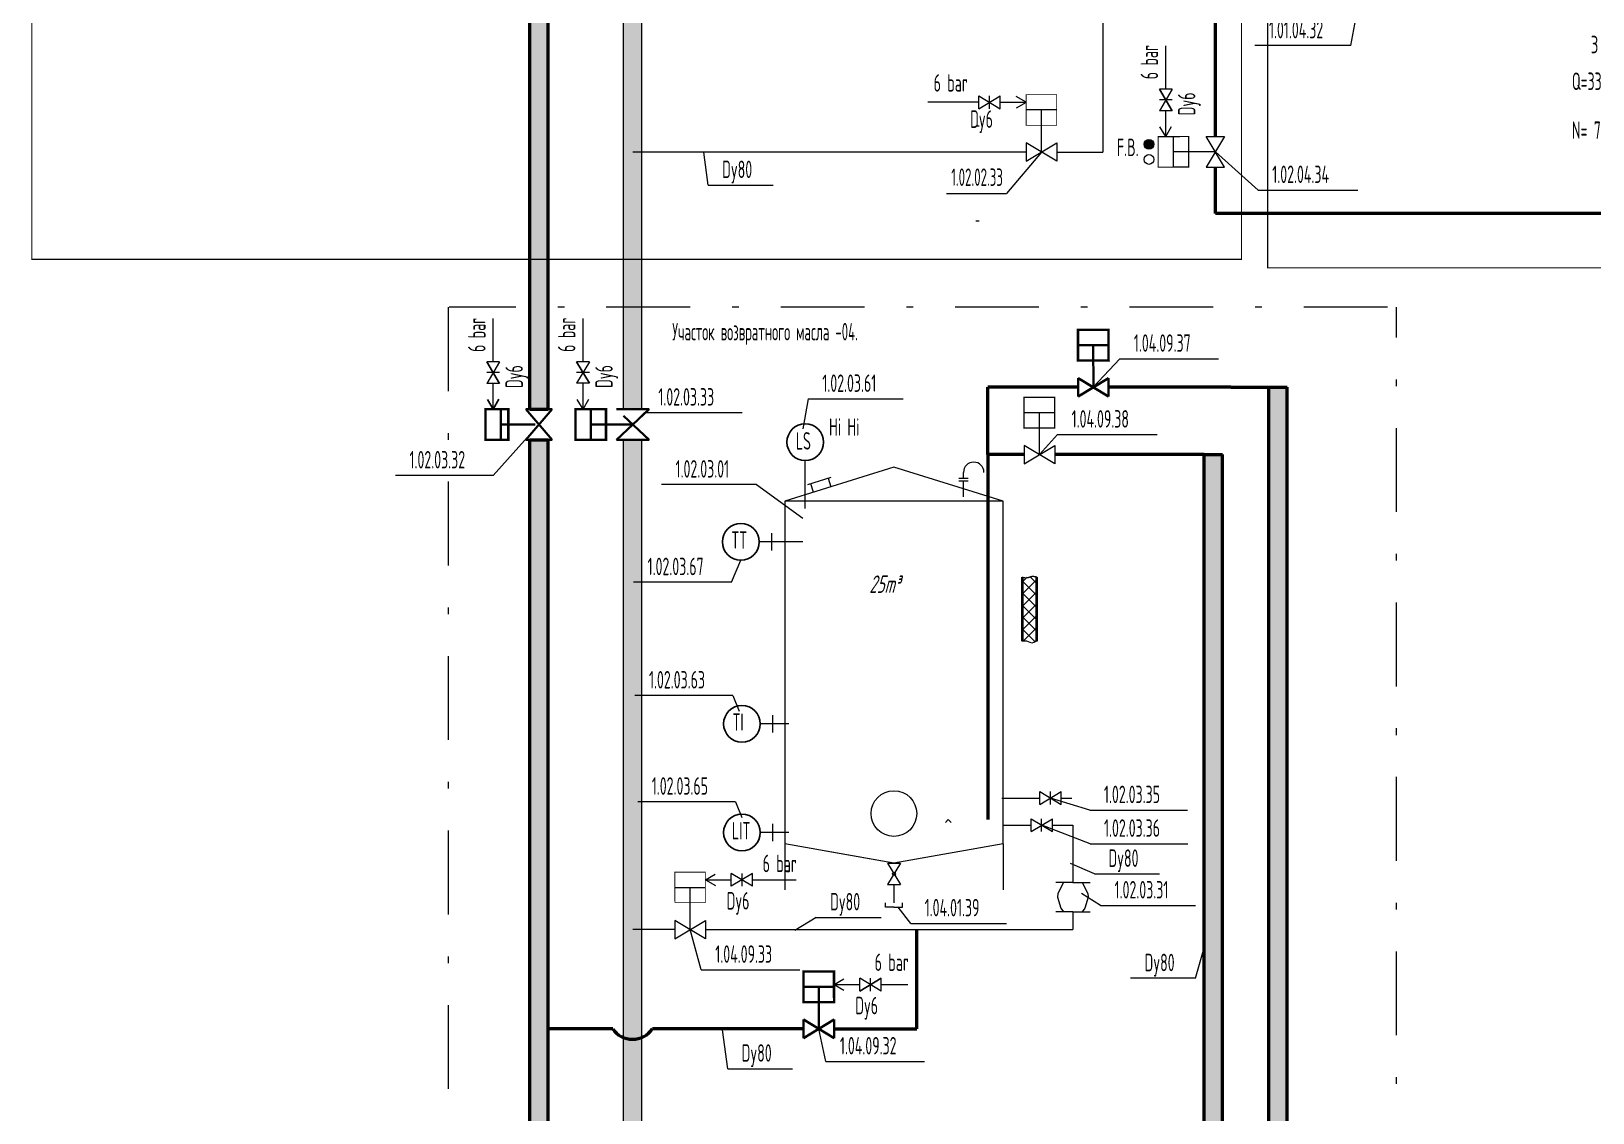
# Model space of a CAD drawing. Header units: millimetres. Extents: x -2281 to 17340, y -2563 to 4166.
# Drawn here: x 1224 to 1447.5, y 724.4 to 879.1 of the extents above; entities that cross this region are included whole.
import ezdxf

# ---------------------------------------------------------------- set-up
doc = ezdxf.new("R2010")
doc.units = ezdxf.units.MM
for name, pattern in [('K5LT32768', [24.957505, 11.9988, -5.9994, 0.959904, -5.9994]), ('K5LT32769', [0]), ('K5LT32772', [0]), ('K5LT32773', [0]), ('K5LT32774', [0]), ('K5LT32775', [0]), ('K5LT32776', [0]), ('K5LT32777', [0]), ('K5LT32778', [0]), ('K5LT32782', [0]), ('K5LT32783', [0]), ('K5LT32785', [0]), ('K5LT32786', [0]), ('K5LT32787', [0]), ('K5LT32788', [0]), ('K5LT32789', [0]), ('K5LT32791', [24.957505, 11.9988, -5.9994, 0.959904, -5.9994]), ('K5LT32799', [0]), ('K5LT32800', [24.957505, 11.9988, -5.9994, 0.959904, -5.9994]), ('K5LT32808', [0]), ('K5LT32809', [0]), ('K5LT_THIN', [0]), ('K5LT_THIN_INCLUDED_TO_HATCHING', [0])]:
    doc.linetypes.add(name, pattern=pattern)
doc.layers.add('Системный слой', color=7, linetype='Continuous')
doc.styles.add('KTEXTSTYLE', font='GOST_AU.SHX', dxfattribs={"width": 0.96, "height": 5})

# ---------------------------------------------------------------- blocks, each defined once
blk = doc.blocks.new('U1')
at = {"layer": 'Системный слой', "color": 7, "linetype": 'K5LT_THIN_INCLUDED_TO_HATCHING', "lineweight": 13}
for p, q in [((1365.85, 801), (1365.9, 800.98)), ((1365.9, 800.98), (1365.95, 800.97)), ((1365.95, 800.97), (1366, 800.95)), ((1366, 800.95), (1366.05, 800.94)), ((1366.05, 800.94), (1366.1, 800.93)), ((1366.1, 800.93), (1366.15, 800.92)), ((1366.15, 800.92), (1366.2, 800.91)), ((1366.2, 800.91), (1366.25, 800.9)), ((1366.25, 800.9), (1366.3, 800.9)), ((1366.3, 800.9), (1366.35, 800.89)), ((1366.35, 800.89), (1366.4, 800.89)), ((1366.4, 800.89), (1366.45, 800.9)), ((1366.45, 800.9), (1366.5, 800.9)), ((1366.5, 800.9), (1366.55, 800.91)), ((1366.55, 800.91), (1366.6, 800.92)), ((1366.6, 800.92), (1366.65, 800.93)), ((1366.65, 800.93), (1366.7, 800.94)), ((1366.7, 800.94), (1366.75, 800.95)), ((1366.75, 800.95), (1366.8, 800.97)), ((1366.8, 800.97), (1366.85, 800.98)), ((1366.85, 800.98), (1366.9, 801)), ((1366.9, 801), (1366.95, 801.01)), ((1366.95, 801.01), (1367, 801.03)), ((1367, 801.03), (1367.05, 801.04)), ((1367.05, 801.04), (1367.1, 801.06)), ((1367.1, 801.06), (1367.15, 801.07)), ((1367.15, 801.07), (1367.2, 801.08)), ((1367.2, 801.08), (1367.25, 801.09)), ((1367.25, 801.09), (1367.3, 801.1)), ((1367.3, 801.1), (1367.35, 801.1)), ((1367.35, 801.1), (1367.4, 801.1)), ((1367.4, 801.1), (1367.45, 801.1)), ((1367.45, 801.1), (1367.5, 801.1)), ((1367.5, 801.1), (1367.55, 801.09)), ((1367.55, 801.09), (1367.6, 801.09)), ((1367.6, 801.09), (1367.65, 801.08)), ((1367.65, 801.08), (1367.7, 801.07)), ((1367.7, 801.07), (1367.75, 801.06)), ((1367.75, 801.06), (1367.8, 801.04)), ((1367.8, 801.04), (1367.85, 801.03)), ((1367.85, 801.03), (1367.9, 801.01)), ((1367.9, 801.01), (1367.95, 801))]:
    blk.add_line(p, q, dxfattribs=at)
blk = doc.blocks.new('U12')
at = {"layer": 'Системный слой', "true_color": 0x99ccff}
blk.add_hatch(color=151, dxfattribs=at).paths.add_polyline_path([(1401.16, 828.17), (1401.16, 551.6), (1403.78, 551.6), (1403.78, 828.17)])
at = {"layer": 'Системный слой', "color": 151, "linetype": 'K5LT32788', "lineweight": 50, "true_color": 0x7fbfff}
for p, q in [((1401.16, 551.6), (1401.16, 828.17)), ((1401.16, 828.17), (1403.78, 828.17)), ((1403.78, 551.6), (1403.78, 828.17)), ((1401.16, 551.6), (1403.78, 551.6))]:
    blk.add_line(p, q, dxfattribs=at)
blk = doc.blocks.new('U15')
at = {"layer": 'Системный слой', "color": 7, "linetype": 'K5LT_THIN', "lineweight": 13}
for p, q in [((1347.5, 816.7), (1331.88, 811.83)), ((1363.12, 811.83), (1347.5, 816.7)), ((1357.47, 815.09), (1357.47, 815.97)), ((1358.12, 815.09), (1356.81, 815.09)), ((1358.12, 814.7), (1356.81, 814.7)), ((1357.47, 812.49), (1357.47, 814.7)), ((1363.12, 811.83), (1331.88, 811.83)), ((1331.88, 811.83), (1331.88, 762.83)), ((1363.12, 762.83), (1363.12, 811.83)), ((1347.5, 760.07), (1331.88, 762.83)), ((1331.88, 762.83), (1331.88, 756.24)), ((1363.12, 762.83), (1347.5, 760.07)), ((1363.12, 762.83), (1363.12, 756.24))]:
    blk.add_line(p, q, dxfattribs=at)
blk.add_arc((1358.92, 815.97), 1.46, 0, 180, dxfattribs=at)
blk = doc.blocks.new('U19')
at = {"layer": 'Системный слой', "true_color": 0x99ccff}
blk.add_hatch(color=151, dxfattribs=at).paths.add_polyline_path([(1295.4, 820.63), (1295.4, 524.41), (1298, 524.41), (1298, 820.63)])
at = {"layer": 'Системный слой', "color": 151, "linetype": 'K5LT32788', "lineweight": 50, "true_color": 0x7fbfff}
for p, q in [((1295.4, 524.41), (1295.4, 820.63)), ((1295.4, 820.63), (1298, 820.63)), ((1298, 524.41), (1298, 820.63)), ((1295.4, 524.41), (1298, 524.41))]:
    blk.add_line(p, q, dxfattribs=at)
blk = doc.blocks.new('U20')
at = {"layer": 'Системный слой', "color": 7, "linetype": 'K5LT_THIN', "lineweight": 13}
for p, q in [((1320.52, 757.68), (1321.93, 758.51)), ((1316.15, 756.58), (1320.52, 756.58)), ((1318.34, 750.57), (1318.33, 756.58)), ((1320.52, 757.67), (1321.94, 756.86)), ((1320.52, 749.25), (1316.15, 751.88)), ((1316.15, 749.25), (1320.52, 751.88)), ((1316.15, 751.88), (1316.15, 749.25)), ((1320.52, 751.88), (1320.52, 749.25))]:
    blk.add_line(p, q, dxfattribs=at)
at = {"layer": 'Системный слой', "color": 7, "linetype": 'K5LT_THIN', "const_width": 0.11}
blk.add_lwpolyline([(1316.15, 754.4), (1320.52, 754.4), (1320.52, 758.77), (1316.14, 758.77)], close=True, dxfattribs=at)
blk = doc.blocks.new('U28')
at = {"layer": 'Системный слой', "color": 7, "linetype": 'K5LT_THIN', "lineweight": 13}
for p, q in [((1324.22, 756.76), (1324.22, 758.6)), ((1327.28, 756.76), (1324.22, 758.6)), ((1327.28, 758.6), (1324.22, 756.76)), ((1325.76, 756.76), (1325.76, 758.6)), ((1327.28, 756.76), (1327.28, 758.6)), ((1320.52, 757.67), (1324.22, 757.67)), ((1325.74, 757.67), (1325.76, 757.67)), ((1325.75, 757.68), (1325.76, 757.68)), ((1327.28, 757.68), (1333.52, 757.68))]:
    blk.add_line(p, q, dxfattribs=at)
at = {"layer": 'Системный слой', "color": 7, "char_height": 2.5, "attachment_point": 1, "style": 'KTEXTSTYLE'}
for s, insert in [('\\H3.5;\\W0.965;\\Q15;\\Q0;\\W0.715;\\H2.50;6 bar', (1328.71, 761.27)), ('\\H3.5;\\W0.965;\\Q15;\\Q0;\\W0.715;\\H2.50;Dy6', (1323.56, 755.93))]:
    blk.add_mtext(s, dxfattribs=dict(at, insert=insert))
blk = doc.blocks.new('U29')
at = {"layer": 'Системный слой', "color": 4, "linetype": 'K5LT32772', "lineweight": 18, "true_color": 0x00ffff}
for p, q in [((1303, 831.77), (1303, 838)), ((1303.92, 831.77), (1302.09, 831.77)), ((1303.92, 831.77), (1302.09, 828.71)), ((1303.92, 830.24), (1302.09, 830.24)), ((1303, 830.24), (1303, 830.24)), ((1303.92, 828.71), (1302.09, 828.71)), ((1303.01, 825), (1303.01, 828.71))]:
    blk.add_line(p, q, dxfattribs=at)
at = {"layer": 'Системный слой', "color": 4, "linetype": 'K5LT32774', "lineweight": 25, "true_color": 0x00ffff}
blk.add_line((1302.09, 831.77), (1303.92, 828.71), dxfattribs=at)
at = {"layer": 'Системный слой', "color": 4, "linetype": 'K5LT32773', "lineweight": 18, "true_color": 0x00ffff}
blk.add_line((1303.01, 830.23), (1303.01, 830.24), dxfattribs=at)
at = {"layer": 'Системный слой', "color": 7, "char_height": 2.5, "attachment_point": 1, "rotation": 90, "style": 'KTEXTSTYLE'}
for s, insert in [('\\H3.5;\\W0.965;\\Q15;\\Q0;\\W0.715;\\H2.50;6 bar', (1299.41, 833.2)), ('\\H3.5;\\W0.965;\\Q15;\\Q0;\\W0.715;\\H2.50;Dy6', (1304.75, 828.05))]:
    blk.add_mtext(s, dxfattribs=dict(at, insert=insert))
blk = doc.blocks.new('U30')
at = {"layer": 'Системный слой', "color": 4, "linetype": 'K5LT32772', "lineweight": 18, "true_color": 0x00ffff}
for p, q in [((1290.15, 831.76), (1290.15, 837.99)), ((1291.06, 831.76), (1289.23, 831.76)), ((1291.06, 831.76), (1289.23, 828.7)), ((1291.06, 830.24), (1289.23, 830.24)), ((1290.15, 830.23), (1290.15, 830.24)), ((1291.06, 828.7), (1289.23, 828.7)), ((1290.15, 824.99), (1290.15, 828.7))]:
    blk.add_line(p, q, dxfattribs=at)
at = {"layer": 'Системный слой', "color": 4, "linetype": 'K5LT32774', "lineweight": 25, "true_color": 0x00ffff}
blk.add_line((1289.23, 831.76), (1291.06, 828.7), dxfattribs=at)
at = {"layer": 'Системный слой', "color": 4, "linetype": 'K5LT32773', "lineweight": 18, "true_color": 0x00ffff}
blk.add_line((1290.15, 830.22), (1290.15, 830.24), dxfattribs=at)
at = {"layer": 'Системный слой', "color": 7, "char_height": 2.5, "attachment_point": 1, "rotation": 90, "style": 'KTEXTSTYLE'}
for s, insert in [('\\H3.5;\\W0.965;\\Q15;\\Q0;\\W0.715;\\H2.50;6 bar', (1286.55, 833.19)), ('\\H3.5;\\W0.965;\\Q15;\\Q0;\\W0.715;\\H2.50;Dy6', (1291.89, 828.04))]:
    blk.add_mtext(s, dxfattribs=dict(at, insert=insert))
blk = doc.blocks.new('U32')
at = {"layer": 'Системный слой', "color": 4, "linetype": 'K5LT32772', "lineweight": 18, "true_color": 0x00ffff}
for p, q in [((1386.41, 870.77), (1386.41, 877.01)), ((1387.33, 870.77), (1385.49, 870.77)), ((1387.33, 870.77), (1385.49, 867.71)), ((1387.33, 869.25), (1385.49, 869.25)), ((1387.33, 867.71), (1385.49, 867.71)), ((1386.41, 869.24), (1386.41, 869.25)), ((1386.41, 864.01), (1386.41, 867.71))]:
    blk.add_line(p, q, dxfattribs=at)
at = {"layer": 'Системный слой', "color": 4, "linetype": 'K5LT32774', "lineweight": 25, "true_color": 0x00ffff}
blk.add_line((1385.49, 870.77), (1387.33, 867.71), dxfattribs=at)
at = {"layer": 'Системный слой', "color": 4, "linetype": 'K5LT32773', "lineweight": 18, "true_color": 0x00ffff}
blk.add_line((1386.42, 869.24), (1386.42, 869.25), dxfattribs=at)
at = {"layer": 'Системный слой', "color": 7, "char_height": 2.5, "attachment_point": 1, "rotation": 90, "style": 'KTEXTSTYLE'}
for s, insert in [('\\H3.5;\\W0.965;\\Q15;\\Q0;\\W0.715;\\H2.50;6 bar', (1382.82, 872.21)), ('\\H3.5;\\W0.965;\\Q15;\\Q0;\\W0.715;\\H2.50;Dy6', (1388.15, 867.05))]:
    blk.add_mtext(s, dxfattribs=dict(at, insert=insert))
blk = doc.blocks.new('U34')
at = {"layer": 'Системный слой', "color": 7, "linetype": 'K5LT_THIN_INCLUDED_TO_HATCHING', "lineweight": 13}
for p, q in [((1308.8, 825), (1308.8, 1101.69)), ((1311.43, 825), (1311.43, 1101.69)), ((1308.8, 97.61), (1308.8, 820.63)), ((1311.43, 97.61), (1311.43, 820.63))]:
    blk.add_line(p, q, dxfattribs=at)
blk = doc.blocks.new('U66')
at = {"layer": 'Системный слой', "color": 7, "linetype": 'K5LT_THIN', "lineweight": 13}
for q in [(1391.92, 747.95), (1381.38, 743.6)]:
    blk.add_line((1390.67, 743.6), q, dxfattribs=at)
at = {"layer": 'Системный слой', "color": 7, "insert": (1383.38, 747.1), "char_height": 2.5, "attachment_point": 1, "style": 'KTEXTSTYLE'}
blk.add_mtext('\\H3.5;\\W0.965;\\Q15;\\Q0;\\W0.715;\\H2.50;Dy80', dxfattribs=at)
blk = doc.blocks.new('U67')
at = {"layer": 'Системный слой', "color": 7, "linetype": 'K5LT_THIN', "lineweight": 13}
for q in [(1368.32, 818.51), (1385.18, 821.37)]:
    blk.add_line((1370.93, 821.37), q, dxfattribs=at)
at = {"layer": 'Системный слой', "color": 7, "insert": (1372.93, 824.87), "char_height": 2.5, "attachment_point": 1, "style": 'KTEXTSTYLE'}
blk.add_mtext('\\H3.5;\\W0.965;\\Q15;\\Q0;\\W0.715;\\H2.50;{\\c255;1.04.09.38}', dxfattribs=at)
blk = doc.blocks.new('U68')
at = {"layer": 'Системный слой', "color": 7, "linetype": 'K5LT_THIN', "lineweight": 13}
for q in [(1376.04, 828.15), (1393.96, 832.22)]:
    blk.add_line((1379.84, 832.22), q, dxfattribs=at)
at = {"layer": 'Системный слой', "color": 7, "insert": (1381.84, 835.72), "char_height": 2.5, "attachment_point": 1, "style": 'KTEXTSTYLE'}
blk.add_mtext('\\H3.5;\\W0.965;\\Q15;\\Q0;\\W0.715;\\H2.50;{\\c255;1.04.09.37}', dxfattribs=at)
blk = doc.blocks.new('U69')
at = {"layer": 'Системный слой', "color": 7, "linetype": 'K5LT_THIN', "lineweight": 13}
for q in [(1334.45, 822.22), (1348.84, 826.48)]:
    blk.add_line((1335.25, 826.48), q, dxfattribs=at)
at = {"layer": 'Системный слой', "color": 7, "insert": (1337.25, 829.98), "char_height": 2.5, "attachment_point": 1, "style": 'KTEXTSTYLE'}
blk.add_mtext('\\H3.5;\\W0.965;\\Q15;\\Q0;\\W0.715;\\H2.50;1.02.03.61', dxfattribs=at)
blk = doc.blocks.new('U70')
at = {"layer": 'Системный слой', "color": 7, "linetype": 'K5LT_THIN', "lineweight": 13}
for q in [(1314.24, 814.22), (1334.48, 809.4)]:
    blk.add_line((1327.83, 814.22), q, dxfattribs=at)
at = {"layer": 'Системный слой', "color": 7, "insert": (1316.24, 817.72), "char_height": 2.5, "attachment_point": 1, "style": 'KTEXTSTYLE'}
blk.add_mtext('\\H3.5;\\W0.965;\\Q15;\\Q0;\\W0.715;\\H2.50;1.02.03.01', dxfattribs=at)
blk = doc.blocks.new('U71')
at = {"layer": 'Системный слой', "color": 7, "linetype": 'K5LT_THIN', "lineweight": 13}
for q in [(1325.59, 803.4), (1310.24, 800.26)]:
    blk.add_line((1324.23, 800.26), q, dxfattribs=at)
at = {"layer": 'Системный слой', "color": 7, "insert": (1312.24, 803.76), "char_height": 2.5, "attachment_point": 1, "style": 'KTEXTSTYLE'}
blk.add_mtext('\\H3.5;\\W0.965;\\Q15;\\Q0;\\W0.715;\\H2.50;1.02.03.67', dxfattribs=at)
blk = doc.blocks.new('U72')
at = {"layer": 'Системный слой', "color": 7, "linetype": 'K5LT_THIN', "lineweight": 13}
for q in [(1310.44, 784.05), (1325.35, 781.81)]:
    blk.add_line((1324.43, 784.05), q, dxfattribs=at)
at = {"layer": 'Системный слой', "color": 7, "insert": (1312.44, 787.55), "char_height": 2.5, "attachment_point": 1, "style": 'KTEXTSTYLE'}
blk.add_mtext('\\H3.5;\\W0.965;\\Q15;\\Q0;\\W0.715;\\H2.50;1.02.03.63', dxfattribs=at)
blk = doc.blocks.new('U73')
at = {"layer": 'Системный слой', "color": 7, "linetype": 'K5LT_THIN', "lineweight": 13}
for q in [(1310.84, 768.85), (1325.75, 766.6)]:
    blk.add_line((1324.82, 768.85), q, dxfattribs=at)
at = {"layer": 'Системный слой', "color": 7, "insert": (1312.84, 772.35), "char_height": 2.5, "attachment_point": 1, "style": 'KTEXTSTYLE'}
blk.add_mtext('\\H3.5;\\W0.965;\\Q15;\\Q0;\\W0.715;\\H2.50;1.02.03.65', dxfattribs=at)
blk = doc.blocks.new('U74')
at = {"layer": 'Системный слой', "color": 7, "linetype": 'K5LT_THIN', "lineweight": 13}
for q in [(1369.92, 769.38), (1389.54, 767.65)]:
    blk.add_line((1375.56, 767.65), q, dxfattribs=at)
at = {"layer": 'Системный слой', "color": 7, "insert": (1377.56, 771.15), "char_height": 2.5, "attachment_point": 1, "style": 'KTEXTSTYLE'}
blk.add_mtext('\\H3.5;\\W0.965;\\Q15;\\Q0;\\W0.715;\\H2.50;1.02.03.35', dxfattribs=at)
blk = doc.blocks.new('U75')
at = {"layer": 'Системный слой', "color": 7, "linetype": 'K5LT_THIN', "lineweight": 13}
for q in [(1368.65, 765.5), (1389.56, 762.83)]:
    blk.add_line((1375.57, 762.83), q, dxfattribs=at)
at = {"layer": 'Системный слой', "color": 7, "insert": (1377.57, 766.33), "char_height": 2.5, "attachment_point": 1, "style": 'KTEXTSTYLE'}
blk.add_mtext('\\H3.5;\\W0.965;\\Q15;\\Q0;\\W0.715;\\H2.50;1.02.03.36', dxfattribs=at)
blk = doc.blocks.new('U76')
at = {"layer": 'Системный слой', "color": 7, "linetype": 'K5LT_THIN', "lineweight": 13}
for q in [(1374.33, 755.74), (1390.67, 754.01)]:
    blk.add_line((1377.08, 754.01), q, dxfattribs=at)
at = {"layer": 'Системный слой', "color": 7, "insert": (1379.08, 757.51), "char_height": 2.5, "attachment_point": 1, "style": 'KTEXTSTYLE'}
blk.add_mtext('\\H3.5;\\W0.965;\\Q15;\\Q0;\\W0.715;\\H2.50;1.02.03.31', dxfattribs=at)
blk = doc.blocks.new('U77')
at = {"layer": 'Системный слой', "color": 7, "linetype": 'K5LT_THIN', "lineweight": 13}
for q in [(1348.11, 753.79), (1363.63, 751.45)]:
    blk.add_line((1349.9, 751.45), q, dxfattribs=at)
at = {"layer": 'Системный слой', "color": 7, "insert": (1351.9, 754.95), "char_height": 2.5, "attachment_point": 1, "style": 'KTEXTSTYLE'}
blk.add_mtext('\\H3.5;\\W0.965;\\Q15;\\Q0;\\W0.715;\\H2.50;1.04.01.39', dxfattribs=at)
blk = doc.blocks.new('U78')
at = {"layer": 'Системный слой', "color": 7, "linetype": 'K5LT_THIN', "lineweight": 13}
for q in [(1336.75, 736.36), (1351.89, 731.7)]:
    blk.add_line((1337.77, 731.7), q, dxfattribs=at)
at = {"layer": 'Системный слой', "color": 7, "insert": (1339.77, 735.2), "char_height": 2.5, "attachment_point": 1, "style": 'KTEXTSTYLE'}
blk.add_mtext('\\H3.5;\\W0.965;\\Q15;\\Q0;\\W0.715;\\H2.50;{\\c255;1.04.09.32}', dxfattribs=at)
blk = doc.blocks.new('U79')
at = {"layer": 'Системный слой', "color": 7, "linetype": 'K5LT_THIN', "lineweight": 13}
for q in [(1318.34, 750.57), (1334.05, 744.81)]:
    blk.add_line((1319.93, 744.81), q, dxfattribs=at)
at = {"layer": 'Системный слой', "color": 7, "insert": (1321.93, 748.31), "char_height": 2.5, "attachment_point": 1, "style": 'KTEXTSTYLE'}
blk.add_mtext('\\H3.5;\\W0.965;\\Q15;\\Q0;\\W0.715;\\H2.50;1.04.09.33', dxfattribs=at)
blk = doc.blocks.new('T6')
at = {"layer": 'Системный слой', "color": 7, "char_height": 2.5, "attachment_point": 1, "style": 'KTEXTSTYLE'}
for s, insert in [('\\H3.5;\\W0.965;\\Q15;\\Q15;\\W0.765;\\H2.50; ', (1446.38, 878.42)), ('\\H3.5;\\W0.965;\\Q15;\\Q0;\\W0.765;\\H2.50;3 bar', (1447.24, 878.42))]:
    blk.add_mtext(s, dxfattribs=dict(at, insert=insert))
blk = doc.blocks.new('T7')
at = {"layer": 'Системный слой', "color": 7, "char_height": 2.5, "attachment_point": 1, "style": 'KTEXTSTYLE'}
for s, insert in [('\\H3.5;\\W0.965;\\Q15;\\Q0;\\W0.715;\\H2.50;Q=33.88м', (1444.54, 873.17)), ('\\H3.5;\\W0.965;\\Q15;\\Q0;\\W0.715;\\H1.11;3', (1454.71, 873.62)), ('\\H3.5;\\W0.965;\\Q15;\\Q0;\\W0.715;\\H2.50;N= 7.5кВт', (1444.54, 866.17))]:
    blk.add_mtext(s, dxfattribs=dict(at, insert=insert))
blk = doc.blocks.new('U187')
at = {"layer": 'Системный слой', "color": 7, "linetype": 'K5LT_THIN', "lineweight": 13}
for q in [(1414.88, 887.51), (1399.18, 877.06)]:
    blk.add_line((1412.91, 877.06), q, dxfattribs=at)
at = {"layer": 'Системный слой', "color": 7, "insert": (1401.18, 880.56), "char_height": 2.5, "attachment_point": 1, "style": 'KTEXTSTYLE'}
blk.add_mtext('\\H3.5;\\W0.965;\\Q15;\\Q0;\\W0.715;\\H2.50;{\\c255;1.01.04.32}', dxfattribs=at)
blk = doc.blocks.new('U197')
at = {"layer": 'Системный слой', "color": 7, "linetype": 'K5LT_THIN', "lineweight": 13}
for q in [(1310.12, 822.82), (1325.77, 824.52)]:
    blk.add_line((1311.78, 824.52), q, dxfattribs=at)
at = {"layer": 'Системный слой', "color": 7, "insert": (1313.78, 828.02), "char_height": 2.5, "attachment_point": 1, "style": 'KTEXTSTYLE'}
blk.add_mtext('\\H3.5;\\W0.965;\\Q15;\\Q0;\\W0.715;\\H2.50;{\\c255;1.02.03.33}', dxfattribs=at)
blk = doc.blocks.new('U198')
at = {"layer": 'Системный слой', "color": 7, "linetype": 'K5LT_THIN', "lineweight": 13}
for q in [(1296.7, 822.82), (1276.16, 815.53)]:
    blk.add_line((1290.15, 815.53), q, dxfattribs=at)
at = {"layer": 'Системный слой', "color": 7, "insert": (1278.16, 819.03), "char_height": 2.5, "attachment_point": 1, "style": 'KTEXTSTYLE'}
blk.add_mtext('\\H3.5;\\W0.965;\\Q15;\\Q0;\\W0.715;\\H2.50;{\\c255;1.02.03.32}', dxfattribs=at)
blk = doc.blocks.new('U202')
at = {"layer": 'Системный слой', "color": 7, "linetype": 'K5LT_THIN', "lineweight": 13}
for q in [(1393.52, 861.83), (1413.91, 856.36)]:
    blk.add_line((1399.65, 856.36), q, dxfattribs=at)
at = {"layer": 'Системный слой', "color": 7, "insert": (1401.65, 859.86), "char_height": 2.5, "attachment_point": 1, "style": 'KTEXTSTYLE'}
blk.add_mtext('\\H3.5;\\W0.965;\\Q15;\\Q0;\\W0.715;\\H2.50;{\\c255;1.02.04.34}', dxfattribs=at)
blk = doc.blocks.new('U229')
at = {"layer": 'Системный слой', "color": 7, "linetype": 'K5LT_THIN', "lineweight": 13}
for q in [(1372.76, 760.01), (1385.51, 758.53)]:
    blk.add_line((1376.21, 758.53), q, dxfattribs=at)
at = {"layer": 'Системный слой', "color": 7, "insert": (1378.21, 762.03), "char_height": 2.5, "attachment_point": 1, "style": 'KTEXTSTYLE'}
blk.add_mtext('\\H3.5;\\W0.965;\\Q15;\\Q0;\\W0.715;\\H2.50;Dy80', dxfattribs=at)
blk = doc.blocks.new('U230')
at = {"layer": 'Системный слой', "color": 7, "linetype": 'K5LT_THIN', "lineweight": 13}
for q in [(1333.3, 750.42), (1345.66, 752.3)]:
    blk.add_line((1336.37, 752.3), q, dxfattribs=at)
at = {"layer": 'Системный слой', "color": 7, "insert": (1338.37, 755.8), "char_height": 2.5, "attachment_point": 1, "style": 'KTEXTSTYLE'}
blk.add_mtext('\\H3.5;\\W0.965;\\Q15;\\Q0;\\W0.715;\\H2.50;Dy80', dxfattribs=at)
blk = doc.blocks.new('U231')
at = {"layer": 'Системный слой', "color": 7, "linetype": 'K5LT_THIN', "lineweight": 13}
for q in [(1322.97, 736.21), (1333, 730.66)]:
    blk.add_line((1323.71, 730.66), q, dxfattribs=at)
at = {"layer": 'Системный слой', "color": 7, "insert": (1325.71, 734.16), "char_height": 2.5, "attachment_point": 1, "style": 'KTEXTSTYLE'}
blk.add_mtext('\\H3.5;\\W0.965;\\Q15;\\Q0;\\W0.715;\\H2.50;Dy80', dxfattribs=at)
blk = doc.blocks.new('U234')
at = {"layer": 'Системный слой', "color": 7, "linetype": 'K5LT_THIN', "lineweight": 13}
for q in [(1320.27, 861.8), (1330.21, 857.07)]:
    blk.add_line((1320.92, 857.07), q, dxfattribs=at)
at = {"layer": 'Системный слой', "color": 7, "insert": (1322.92, 860.57), "char_height": 2.5, "attachment_point": 1, "style": 'KTEXTSTYLE'}
blk.add_mtext('\\H3.5;\\W0.965;\\Q15;\\Q0;\\W0.715;\\H2.50;Dy80', dxfattribs=at)

msp = doc.modelspace()

# ---------------------------------------------------------------- hatches: boundary and pattern name
at = {"layer": 'Системный слой', "true_color": 0xffc0cb}
h = msp.add_hatch(color=254, dxfattribs=at)
h.paths.add_polyline_path([(1295.39757, 846.06398), (1295.39757, 839.59585), (1297.9966, 839.59585), (1297.9966, 846.05189)])
h.paths.add_polyline_path([(1295.39757, 1021.17759), (1295.39757, 846.06398), (1297.9966, 846.05189), (1297.9966, 1021.17717)])
at = {"layer": 'Системный слой', "true_color": 0xc0c0c0}
h = msp.add_hatch(color=9, dxfattribs=at)
h.paths.add_polyline_path([(1308.80496, 846.43595), (1308.80496, 839.59585), (1311.42993, 839.59585), (1311.42993, 846.43595)])
h.paths.add_polyline_path([(1308.80496, 839.59585), (1308.80496, 825.00318), (1311.42993, 825.00252), (1311.42993, 839.59585)])
h.paths.add_polyline_path([(1308.80496, 883.53945), (1308.80496, 846.43595), (1311.42993, 846.43595), (1311.42993, 883.50836), (1311.13404, 883.36915), (1310.82338, 883.26708), (1310.50259, 883.20367), (1310.17645, 883.17986), (1309.84985, 883.19601), (1309.52766, 883.25188), (1309.21469, 883.34663), (1308.91561, 883.47885)])
at = {"layer": 'Системный слой', "true_color": 0xbf00ff}
msp.add_hatch(color=200, dxfattribs=at).paths.add_polyline_path([(1384.70494, 862.91237), (1384.68501, 862.74653), (1384.62636, 862.59013), (1384.53232, 862.45208), (1384.40826, 862.34024), (1384.26123, 862.26098), (1384.09961, 862.2188), (1383.9326, 862.21612), (1383.76971, 862.25307), (1383.62021, 862.32757), (1383.49261, 862.43537), (1383.39419, 862.57032), (1383.33055, 862.72476), (1383.3053, 862.88987), (1383.30494, 862.91237), (1383.32486, 863.07821), (1383.38351, 863.2346), (1383.47755, 863.37265), (1383.60161, 863.4845), (1383.74864, 863.56376), (1383.91026, 863.60594), (1384.07727, 863.60862), (1384.24016, 863.57166), (1384.38966, 863.49716), (1384.51726, 863.38937), (1384.61568, 863.25441), (1384.67933, 863.09998), (1384.70457, 862.93487)])
at = {"layer": 'Системный слой', "true_color": 0xffc0cb}
msp.add_hatch(color=254, dxfattribs=at).paths.add_polyline_path([(1297.9966, 825.00268), (1297.9966, 839.59585), (1295.39757, 839.59585), (1295.39757, 825.00284)])
at = {"layer": 'Системный слой', "true_color": 0xc0c0c0}
for points in [[(1308.80496, 820.62818), (1308.80496, 735.1149), (1309.15668, 734.99582), (1309.51916, 734.91524), (1309.8882, 734.87408), (1310.25952, 734.87284), (1310.62883, 734.91151), (1310.99184, 734.98965), (1311.34435, 735.10636), (1311.42992, 735.14123), (1311.42993, 820.62752)], [(1308.80496, 735.1149), (1308.80496, 658.74994), (1308.80496, 649.28696), (1309.08482, 649.11782), (1309.38322, 648.98408), (1309.69571, 648.88774), (1310.01761, 648.83024), (1310.34413, 648.81243), (1310.67038, 648.83459), (1310.99149, 648.89637), (1311.30267, 648.99687), (1311.42991, 649.05056), (1311.42992, 735.14123), (1311.08066, 735.01512), (1310.71987, 734.92728), (1310.35173, 734.87873), (1309.9805, 734.87004), (1309.61049, 734.90129), (1309.24599, 734.97214), (1308.89121, 735.08176)]]:
    msp.add_hatch(color=9, dxfattribs=at).paths.add_polyline_path(points)
at = {"layer": 'Системный слой', "true_color": 0x0000ff}
msp.add_hatch(color=5, dxfattribs=at).paths.add_polyline_path([(1394.54514, 118.80182), (1394.54514, 818.50664), (1391.92014, 818.50664), (1391.92014, 118.80182)])

# ---------------------------------------------------------------- linework, layer by layer
at = {"layer": 'Системный слой', "color": 211, "linetype": 'K5LT32783', "lineweight": 50, "true_color": 0xff7fff}
for p, q in [((1295.39757, 825.00284), (1295.39757, 1021.1776)), ((1297.9966, 825.00268), (1297.9966, 1021.1776)), ((1393.52055, 864.01647), (1393.52055, 887.51298)), ((1393.52055, 853.00523), (1393.52055, 859.64147)), ((1492.04398, 853.00523), (1393.52055, 853.00523)), ((1295.39757, 825.00284), (1297.9966, 825.00268))]:
    msp.add_line(p, q, dxfattribs=at)
at = {"layer": 'Системный слой', "color": 7, "linetype": 'K5LT_THIN', "lineweight": 13}
for p, q in [((1377.37996, 884.67315), (1377.37998, 861.79912)), ((1359.66716, 867.98973), (1359.66716, 869.82723)), ((1359.66716, 867.98973), (1362.72966, 869.82723)), ((1359.66716, 869.82723), (1362.72966, 867.98973)), ((1361.19146, 867.98973), (1361.19146, 869.82723)), ((1362.72966, 867.98973), (1362.72966, 869.82723)), ((1366.43294, 868.91111), (1365.01704, 869.73989)), ((1359.66716, 868.90848), (1352.37409, 868.90848)), ((1361.19841, 868.90848), (1361.19146, 868.90848)), ((1361.20535, 868.90431), (1361.19146, 868.90431)), ((1366.43292, 868.9067), (1362.72966, 868.9067)), ((1366.43292, 868.9067), (1365.00722, 868.09488)), ((1370.80317, 867.81473), (1366.42817, 867.81473)), ((1368.61301, 861.79912), (1368.61567, 867.81473)), ((1359.24748, 865.56226), (1359.68498, 865.56226)), ((1366.42551, 860.48662), (1370.80051, 863.11162)), ((1370.80051, 860.48662), (1366.42551, 863.11162)), ((1366.42551, 863.11162), (1366.42551, 860.48662)), ((1370.80051, 863.11162), (1370.80051, 860.48662)), ((1366.42551, 861.79912), (1310.1174, 861.79912)), ((1370.80051, 861.79912), (1377.37998, 861.79912)), ((1362.96808, 769.38363), (1368.39155, 769.38363)), ((1368.39155, 768.46488), (1368.39155, 770.30238)), ((1368.39155, 768.46488), (1371.45405, 770.30238)), ((1368.39155, 770.30238), (1371.45405, 768.46488)), ((1369.91585, 768.46488), (1369.91585, 770.30238)), ((1369.91585, 769.38363), (1369.9228, 769.38363)), ((1371.45405, 768.46488), (1371.45405, 770.30238)), ((1371.45405, 769.38363), (1372.95637, 769.38363)), ((1363.11901, 765.49684), (1367.12336, 765.49684)), ((1367.12336, 764.57809), (1367.12336, 766.41559)), ((1367.12336, 764.57809), (1370.18586, 766.41559)), ((1367.12336, 766.41559), (1370.18586, 764.57809)), ((1368.64766, 764.57809), (1368.64766, 766.41559)), ((1368.64766, 765.49684), (1368.65461, 765.49684)), ((1370.18586, 764.57809), (1370.18586, 766.41559)), ((1370.18586, 765.49684), (1373.12153, 765.49684)), ((1347.50026, 760.06603), (1337.2528, 761.8818)), ((1346.58151, 760.06603), (1348.41901, 760.06603)), ((1346.58151, 760.06603), (1348.41901, 757.00353)), ((1348.41901, 760.06603), (1346.58151, 757.00353)), ((1357.74773, 761.8818), (1347.50026, 760.06603)), ((1346.58151, 757.00353), (1348.41901, 757.00353)), ((1347.50026, 757.00353), (1347.50026, 754.39763)), ((1346.27526, 753.78513), (1346.27526, 754.39763)), ((1347.50026, 753.78513), (1346.27526, 753.78513)), ((1347.50026, 753.78513), (1348.72526, 753.78513)), ((1348.72526, 753.78513), (1348.72526, 754.39763)), ((1316.14772, 750.56716), (1310.1174, 750.56716)), ((1320.52272, 750.56716), (1373.12153, 750.56716))]:
    msp.add_line(p, q, dxfattribs=at)
at = {"layer": 'Системный слой', "color": 4, "linetype": 'K5LT32772', "lineweight": 18, "true_color": 0x00ffff}
for p, q in [((1386.40856, 864.00903), (1385.57978, 865.42493)), ((1386.41297, 864.00906), (1387.22479, 865.43475)), ((1303.00638, 824.99856), (1302.17823, 826.41483)), ((1303.01079, 824.99858), (1303.82323, 826.42392)), ((1338.92931, 742.68651), (1340.34521, 743.51529)), ((1338.92934, 742.6821), (1342.6326, 742.6821)), ((1338.92934, 742.6821), (1340.35503, 741.87028)), ((1342.6326, 741.76513), (1342.6326, 743.60263)), ((1345.6951, 741.76513), (1342.6326, 743.60263)), ((1344.16385, 742.68388), (1344.17079, 742.68388)), ((1344.17079, 741.76513), (1344.17079, 743.60263)), ((1345.6951, 741.76513), (1345.6951, 743.60263)), ((1345.6951, 742.68388), (1349.4701, 742.68388))]:
    msp.add_line(p, q, dxfattribs=at)
at = {"layer": 'Системный слой', "color": 200, "linetype": 'K5LT32778', "lineweight": 18, "true_color": 0xbf00ff}
for p, q in [((1387.50494, 859.6388), (1387.50494, 864.0138)), ((1394.83305, 864.01647), (1392.20805, 859.64147)), ((1394.83305, 859.64147), (1392.20805, 864.01647)), ((1392.20805, 864.01647), (1394.83305, 864.01647)), ((1393.52055, 861.82897), (1387.50494, 861.8263)), ((1392.20805, 859.64147), (1394.83305, 859.64147))]:
    msp.add_line(p, q, dxfattribs=at)
at = {"layer": 'Системный слой', "color": 7, "linetype": 'K5LT32782', "lineweight": 0}
for p, q in [((1368.61301, 861.79912), (1363.63591, 855.87023)), ((1355.03461, 855.87023), (1363.63591, 855.87023)), ((1359.24748, 851.94523), (1359.68498, 851.94523)), ((1352.12435, 751.45002), (1352.3606, 751.45002))]:
    msp.add_line(p, q, dxfattribs=at)
at = {"layer": 'Системный слой', "color": 5, "linetype": 'K5LT32768', "lineweight": 18, "true_color": 0x0000ff}
for p, q in [((1283.69298, 839.5978), (1283.69298, 61.58733)), ((1418.16251, 839.59585), (1283.84358, 839.59585)), ((1419.44802, 61.58733), (1419.44802, 839.5992))]:
    msp.add_line(p, q, dxfattribs=at)
at = {"layer": 'Системный слой', "color": 151, "linetype": 'K5LT32789', "lineweight": 35, "true_color": 0x7fbfff}
for p, q in [((1373.85275, 834.1702), (1378.22775, 834.1702)), ((1376.04291, 828.15459), (1376.04025, 834.1702)), ((1378.23041, 826.84209), (1373.85541, 829.46709)), ((1373.85541, 826.84209), (1378.23041, 829.46709)), ((1373.85541, 829.46709), (1373.85541, 826.84209)), ((1378.23041, 829.46709), (1378.23041, 826.84209)), ((1334.55616, 742.3772), (1338.93116, 742.3772)), ((1336.74632, 736.36158), (1336.74366, 742.3772)), ((1338.93382, 735.04908), (1334.55882, 737.67408)), ((1334.55882, 735.04908), (1338.93382, 737.67408)), ((1334.55882, 737.67408), (1334.55882, 735.04908)), ((1338.93382, 737.67408), (1338.93382, 735.04908))]:
    msp.add_line(p, q, dxfattribs=at)
at = {"layer": 'Системный слой', "color": 151, "linetype": 'K5LT32788', "lineweight": 50, "true_color": 0x7fbfff}
for p, q in [((1373.85541, 828.15459), (1360.93954, 828.15459)), ((1360.93954, 818.50664), (1360.93954, 828.15459)), ((1395.74102, 828.16713), (1378.23041, 828.15459)), ((1395.74102, 828.16713), (1401.15656, 828.16713)), ((1360.93954, 818.50664), (1360.93954, 766.31178)), ((1350.73989, 750.56716), (1350.73989, 736.36156)), ((1307.24431, 736.36158), (1297.8091, 736.36158)), ((1334.55882, 736.36158), (1312.92658, 736.36158)), ((1338.93382, 736.36158), (1350.76583, 736.36158))]:
    msp.add_line(p, q, dxfattribs=at)
at = {"layer": 'Системный слой', "color": 151, "linetype": 'K5LT32809', "lineweight": 25, "true_color": 0x7fbfff}
for p, q in [((1290.1428, 824.99856), (1289.31464, 826.41483)), ((1290.1472, 824.99858), (1290.95965, 826.42392))]:
    msp.add_line(p, q, dxfattribs=at)
at = {"layer": 'Системный слой', "color": 211, "linetype": 'K5LT32799', "lineweight": 35, "true_color": 0xff7fff}
for p, q in [((1291.23723, 820.62784), (1291.23917, 825.00284)), ((1298.56729, 825.00226), (1294.82785, 820.62843)), ((1298.56535, 820.62726), (1294.82979, 825.00343)), ((1294.82979, 825.00343), (1298.56729, 825.00226)), ((1296.14132, 822.81534), (1291.2382, 822.81534)), ((1294.82785, 820.62843), (1298.56535, 820.62726))]:
    msp.add_line(p, q, dxfattribs=at)
at = {"layer": 'Системный слой', "color": 200, "linetype": 'K5LT32808', "lineweight": 35, "true_color": 0xbf00ff}
for p, q in [((1304.10082, 820.62784), (1304.10275, 825.00284)), ((1312.4839, 825.00226), (1307.80621, 820.62843)), ((1307.80815, 825.00343), (1312.4839, 825.00226)), ((1310.1174, 822.81534), (1304.10179, 822.81534)), ((1312.48197, 820.62726), (1308.80496, 824.0701)), ((1307.80621, 820.62843), (1312.48197, 820.62726))]:
    msp.add_line(p, q, dxfattribs=at)
at = {"layer": 'Системный слой', "color": 5, "linetype": 'K5LT32787', "lineweight": 18, "true_color": 0x0000ff}
for p, q in [((1366.13382, 824.52225), (1370.50882, 824.52225)), ((1368.32398, 818.50664), (1368.32132, 824.52225)), ((1370.51148, 817.19414), (1366.13648, 819.81914)), ((1366.13648, 817.19414), (1370.51148, 819.81914)), ((1366.13648, 819.81914), (1366.13648, 817.19414)), ((1370.51148, 819.81914), (1370.51148, 817.19414)), ((1373.12153, 765.49684), (1373.12153, 757.3048)), ((1373.12153, 757.3048), (1370.67153, 757.3048)), ((1370.97539, 755.72664), (1370.92363, 755.21163)), ((1371.78392, 757.3048), (1370.97539, 755.72664)), ((1373.12153, 757.3048), (1375.57153, 757.3048)), ((1374.45915, 757.3048), (1375.26768, 755.72664)), ((1375.26768, 755.72664), (1375.31944, 755.21163)), ((1370.92363, 755.21163), (1371.41494, 753.63347)), ((1371.41494, 753.63347), (1371.78392, 753.12264)), ((1374.82813, 753.63347), (1374.45915, 753.12264)), ((1375.31944, 755.21163), (1374.82813, 753.63347)), ((1373.12153, 753.12264), (1370.67153, 753.12264)), ((1373.12153, 753.12264), (1375.57153, 753.12264)), ((1373.12153, 753.12264), (1373.12153, 750.56716))]:
    msp.add_line(p, q, dxfattribs=at)
at = {"layer": 'Системный слой', "color": 5, "linetype": 'K5LT32775', "lineweight": 50, "true_color": 0x0000ff}
for p, q in [((1366.13648, 818.50664), (1360.93954, 818.50664)), ((1391.92014, 818.50664), (1370.51148, 818.50664)), ((1391.92014, 118.80182), (1391.92014, 818.50664)), ((1391.92014, 818.50664), (1394.54514, 818.50664)), ((1394.54514, 118.80182), (1394.54514, 818.50664))]:
    msp.add_line(p, q, dxfattribs=at)
at = {"layer": 'Системный слой', "color": 150, "linetype": 'K5LT32769', "lineweight": 18, "true_color": 0x007fff}
for p, q in [((1390.38825, 818.50664), (1391.92014, 818.50664)), ((1355.28836, 766.31198), (1354.86196, 765.87228)), ((1355.28836, 766.31198), (1355.71476, 765.87228))]:
    msp.add_line(p, q, dxfattribs=at)
at = {"layer": 'Системный слой', "color": 7, "linetype": 'K5LT32786', "lineweight": 18}
for p, q in [((1334.8076, 810.78025), (1334.8076, 817.66267)), ((1365.84748, 800.25698), (1366.58803, 800.99753)), ((1365.84748, 798.52457), (1367.94524, 800.62233)), ((1367.94524, 798.36208), (1365.84748, 800.45984)), ((1367.94524, 800.09449), (1367.04221, 800.99753)), ((1365.84748, 796.79215), (1367.94524, 798.88992)), ((1367.94524, 796.62967), (1365.84748, 798.72743)), ((1365.84748, 795.05974), (1367.94524, 797.1575)), ((1367.94524, 794.89726), (1365.84748, 796.99502)), ((1365.84748, 793.39492), (1367.94524, 795.49268)), ((1367.94524, 793.23243), (1365.84748, 795.33019)), ((1367.72414, 791.72113), (1365.84748, 793.59778)), ((1365.99952, 791.81454), (1367.94524, 793.76027)), ((1365.89831, 791.81454), (1365.84748, 791.86537)), ((1366.54589, 791.81467), (1365.84748, 791.81454)), ((1367.2552, 791.5233), (1366.54589, 791.81467)), ((1367.94524, 791.81454), (1367.2552, 791.5233)), ((1367.57588, 791.65849), (1367.94524, 792.02786))]:
    msp.add_line(p, q, dxfattribs=at)
at = {"layer": 'Системный слой', "color": 7, "linetype": 'K5LT32776', "lineweight": 18}
for p, q in [((1335.17813, 814.23585), (1338.51958, 815.27735)), ((1335.98637, 813.11299), (1335.59581, 814.36604)), ((1338.1019, 815.14716), (1338.49246, 813.89412)), ((1330.01132, 804.80298), (1330.01132, 807.25298)), ((1334.47887, 806.02798), (1328.21519, 806.02798)), ((1330.17011, 778.77232), (1330.17011, 781.22232)), ((1332.46476, 779.99732), (1328.37398, 779.99732)), ((1332.46476, 764.44446), (1328.37398, 764.44446)), ((1330.17011, 763.21946), (1330.17011, 765.66946))]:
    msp.add_line(p, q, dxfattribs=at)
at = {"layer": 'Системный слой', "color": 7, "linetype": 'K5LT32785', "lineweight": 40}
for p, q in [((1365.84748, 800.99753), (1365.84748, 791.81454)), ((1367.94524, 791.81454), (1367.94524, 800.99753))]:
    msp.add_line(p, q, dxfattribs=at)
at = {"layer": 'Системный слой', "color": 4, "linetype": 'K5LT32774', "lineweight": 25, "true_color": 0x00ffff}
msp.add_line((1345.6951, 743.60263), (1342.6326, 741.76513), dxfattribs=at)
at = {"layer": 'Системный слой', "color": 4, "linetype": 'K5LT32773', "lineweight": 18, "true_color": 0x00ffff}
msp.add_line((1344.1569, 742.67972), (1344.17079, 742.67972), dxfattribs=at)
at = {"layer": 'Системный слой', "color": 211, "linetype": 'K5LT32791', "true_color": 0xff7fff, "const_width": 0.18}
msp.add_lwpolyline([(1224.11228, 924.30988), (1224.11228, 846.43595), (1397.25373, 846.43595), (1397.25373, 1136.01768), (1224.11228, 1135.9462), (1224.11228, 924.34623)], dxfattribs=at)
at = {"layer": 'Системный слой', "color": 191, "linetype": 'K5LT32800', "true_color": 0xbf7fff, "const_width": 0.18}
msp.add_lwpolyline([(1577.30733, 845.23472), (1401.00703, 845.23472), (1401.00703, 1100.0653), (1577.30733, 1100.0653)], close=True, dxfattribs=at)
at = {"layer": 'Системный слой', "color": 7, "linetype": 'K5LT_THIN', "const_width": 0.11}
msp.add_lwpolyline([(1370.8014, 865.62724), (1366.4264, 865.62724), (1366.43271, 870.00223), (1370.80771, 870.00223)], close=True, dxfattribs=at)
at = {"layer": 'Системный слой', "color": 200, "linetype": 'K5LT32778', "true_color": 0xbf00ff, "const_width": 0.18}
msp.add_lwpolyline([(1389.69243, 859.64058), (1389.69243, 864.01558), (1385.31744, 864.00927), (1385.31744, 859.63427)], close=True, dxfattribs=at)
at = {"layer": 'Системный слой', "color": 151, "linetype": 'K5LT32789', "true_color": 0x7fbfff, "const_width": 0.35}
for points in [[(1373.85452, 831.98271), (1378.22952, 831.98271), (1378.22322, 836.35769), (1373.84822, 836.35769)], [(1334.55793, 740.1897), (1338.93293, 740.1897), (1338.92662, 744.56469), (1334.55162, 744.56469)]]:
    msp.add_lwpolyline(points, close=True, dxfattribs=at)
at = {"layer": 'Системный слой', "color": 211, "linetype": 'K5LT32799', "true_color": 0xff7fff, "const_width": 0.35}
msp.add_lwpolyline([(1292.31223, 820.62865), (1292.31416, 825.00365), (1289.05168, 824.99928), (1289.04974, 820.62428)], close=True, dxfattribs=at)
at = {"layer": 'Системный слой', "color": 200, "linetype": 'K5LT32808', "true_color": 0xbf00ff, "const_width": 0.35}
msp.add_lwpolyline([(1306.28831, 820.62865), (1306.29025, 825.00365), (1301.91526, 824.99928), (1301.91332, 820.62428)], close=True, dxfattribs=at)
at = {"layer": 'Системный слой', "color": 5, "linetype": 'K5LT32787', "true_color": 0x0000ff, "const_width": 0.18}
msp.add_lwpolyline([(1366.13559, 822.33476), (1370.51059, 822.33476), (1370.50428, 826.70974), (1366.12928, 826.70974)], close=True, dxfattribs=at)
at = {"layer": 'Системный слой', "color": 200, "linetype": 'K5LT32778', "lineweight": 18, "true_color": 0xbf00ff}
for centre in [(1384.00494, 862.91237), (1384.00494, 860.73117)]:
    msp.add_circle(centre, 0.7, dxfattribs=at)
at = {"layer": 'Системный слой', "color": 7, "linetype": 'K5LT32777', "lineweight": 25}
for centre in [(1334.8076, 820.28767), (1325.59019, 806.02798), (1325.74898, 779.99732), (1325.74898, 764.44446)]:
    msp.add_circle(centre, 2.625, dxfattribs=at)
at = {"layer": 'Системный слой', "color": 7, "linetype": 'K5LT32776', "lineweight": 18}
msp.add_circle((1347.50026, 767.15822), 3.26611, dxfattribs=at)
at = {"layer": 'Системный слой', "color": 7, "linetype": 'K5LT_THIN', "lineweight": 13}
msp.add_circle((1347.50026, 758.53478), 0.21875, dxfattribs=at)
at = {"layer": 'Системный слой', "color": 151, "linetype": 'K5LT32788', "lineweight": 50, "true_color": 0x7fbfff}
msp.add_arc((1310.08545, 738.31805), 3.44961, 214.5521656, 325.4478344, dxfattribs=at)

# ---------------------------------------------------------------- block references
at = {"layer": 'Системный слой'}
for name in ['U34', 'U187', 'T6', 'U32', 'T7', 'U234', 'U202', 'U30', 'U29', 'U68', 'U69', 'U197', 'U12', 'U67', 'U198', 'U19', 'U70', 'U15', 'U71', 'U1', 'U72', 'U73', 'U74', 'U75', 'U28', 'U229', 'U20', 'U230', 'U76', 'U77', 'U79', 'U66', 'U231', 'U78']:
    msp.add_blockref(name, (0, 0), dxfattribs=at)

# ---------------------------------------------------------------- texts
at = {"layer": 'Системный слой', "color": 7, "char_height": 2.5, "attachment_point": 1, "style": 'KTEXTSTYLE'}
for s, insert in [('\\H3.5;\\W0.965;\\Q15;\\Q0;\\W0.715;\\H2.50;6 bar', (1353.18607, 872.93902)), ('\\H3.5;\\W0.965;\\Q15;\\Q0;\\W0.715;\\H2.50;Dy6', (1358.40701, 867.75722)), ('\\H3.5;\\W0.965;\\Q15;\\Q0;\\W0.715;\\H2.50;F.B.', (1379.42019, 863.71202)), ('\\H3.5;\\W0.965;\\Q15;\\Q0;\\W0.665;\\H2.50;1.02.02.33', (1355.69841, 859.45121)), ('\\H3.5;\\W0.965;\\Q15;\\Q0;\\W0.665;\\H2.50;Участок возвратного масла -04.', (1315.78143, 837.34671)), ('\\H3.5;\\W0.965;\\Q15;\\Q0;\\W0.715;\\H2.50;Hi Hi', (1338.21674, 823.70232)), ('\\H3.5;\\W0.965;\\Q15;\\Q0;\\W0.715;\\H2.50;LS', (1333.45121, 821.72982)), ('\\H3.5;\\W0.965;\\Q15;\\Q0;\\W0.715;\\H2.50;TT', (1324.23196, 807.53586)), ('\\H3.5;\\W0.965;\\Q15;\\Q15;\\W0.765;\\H2.50;25m³', (1343.96948, 801.22743)), ('\\H3.5;\\W0.965;\\Q15;\\Q0;\\W0.715;\\H2.50;TI', (1324.39074, 781.5052)), ('\\H3.5;\\W0.965;\\Q15;\\Q0;\\W0.715;\\H2.50;LIT', (1324.31214, 765.95234)), ('\\H3.5;\\W0.965;\\Q15;\\Q0;\\W0.715;\\H2.50;6 bar', (1344.74427, 747.14444)), ('\\H3.5;\\W0.965;\\Q15;\\Q0;\\W0.715;\\H2.50;Dy6', (1341.97248, 740.94086))]:
    msp.add_mtext(s, dxfattribs=dict(at, insert=insert))

doc.saveas('drawing.dxf')
